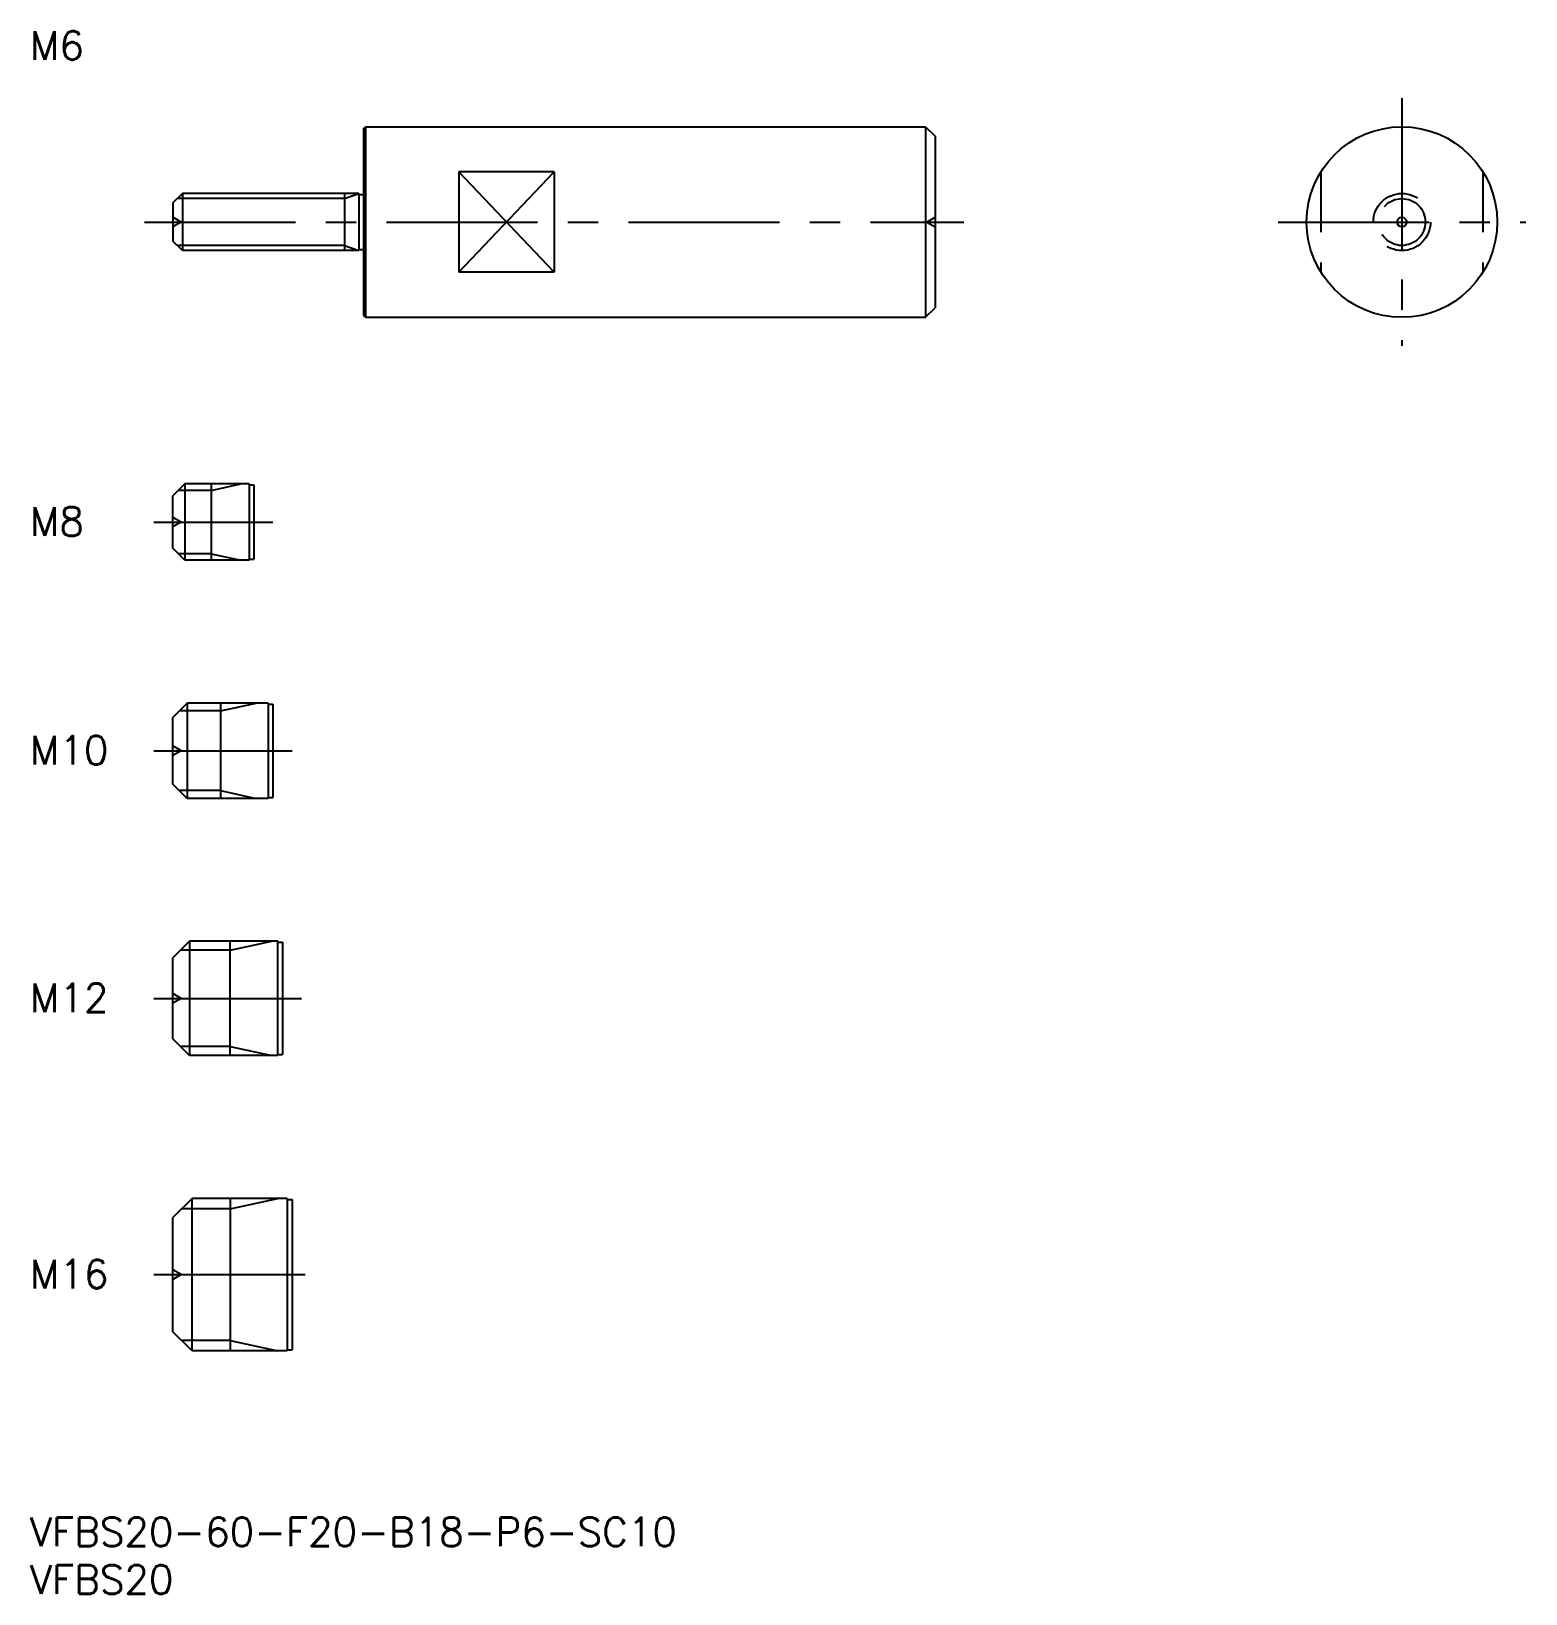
# Model space of a CAD drawing. Extents: x 0 to 157, y -8 to 156.
import ezdxf

# ---------------------------------------------------------------- set-up
doc = ezdxf.new("R2010")
doc.units = 0
doc.header["$LTSCALE"] = 0.5
doc.linetypes.add('CENTER', pattern=[50.8, 31.75, -6.35, 6.35, -6.35])
doc.linetypes.add('DASHED', pattern=[19.05, 12.7, -6.35])
for name, color, linetype in [('MSM_CENTER', 1, 'CENTER'), ('MSM_CONTINUOUS', 7, 'CONTINUOUS'), ('MSM_DASHED', 4, 'DASHED'), ('MSM_NARROW', 5, 'CONTINUOUS'), ('MSM_PART_NUMBER', 7, 'CONTINUOUS')]:
    doc.layers.add(name, color=color, linetype=linetype)
doc.styles.get("Standard").update_dxf_attribs({"font": 'txt.shx', "height": 1, "bigfont": 'bigfont.shx'})

# ---------------------------------------------------------------- blocks, each defined once
blk = doc.blocks.new('*U12')
at = {"layer": 'MSM_PART_NUMBER'}
blk.add_text('VFBS20-60-F20-B18-P6-SC10', height=3, dxfattribs=at).set_placement((0, -3))
blk = doc.blocks.new('*U13')
at = {"layer": 'MSM_PART_NUMBER'}
blk.add_text('VFBS20', height=3, dxfattribs=at).set_placement((0, -8))
blk = doc.blocks.new('*U14')
at = {"layer": 'MSM_PART_NUMBER'}
blk.add_text('M16', height=3, dxfattribs=at).set_placement((0, 24.06))
blk = doc.blocks.new('*U15')
at = {"layer": 'MSM_PART_NUMBER'}
blk.add_text('M12', height=3, dxfattribs=at).set_placement((0, 53.06))
blk = doc.blocks.new('*U16')
at = {"layer": 'MSM_PART_NUMBER'}
blk.add_text('M10', height=3, dxfattribs=at).set_placement((0, 79.06))
blk = doc.blocks.new('*U17')
at = {"layer": 'MSM_PART_NUMBER'}
blk.add_text('M8', height=3, dxfattribs=at).set_placement((0, 103.06))
blk = doc.blocks.new('*U18')
at = {"layer": 'MSM_PART_NUMBER'}
blk.add_text('M6', height=3, dxfattribs=at).set_placement((0, 153.03))

msp = doc.modelspace()

# ---------------------------------------------------------------- linework, layer by layer
at = {"layer": 'MSM_CENTER'}
for p, q in [((143.99, 149), (143.99, 123)), ((12, 136), (98, 136)), ((130.99, 136), (156.99, 136)), ((13, 104.5), (25.5, 104.5)), ((13, 80.5), (27.5, 80.5)), ((13, 54.5), (28.5, 54.5)), ((13, 25.5), (29.5, 25.5))]:
    msp.add_line(p, q, dxfattribs=at)
at = {"layer": 'MSM_CONTINUOUS'}
for p, q in [((35, 145.8), (35.2, 146)), ((35.2, 146), (94, 146)), ((35.2, 146), (35.2, 126)), ((94, 146), (94, 126)), ((94, 146), (95, 145)), ((35, 145.8), (35, 126.2)), ((95, 145), (95, 127)), ((45, 141.27), (45, 130.73)), ((55, 141.27), (45, 141.27)), ((55, 141.27), (55, 130.73)), ((16, 139), (15, 138)), ((15, 138), (15, 134)), ((34.5, 139), (16, 139)), ((16, 139), (16, 133)), ((33, 139), (33, 133)), ((34.5, 139), (34.5, 133)), ((34.5, 138.9), (35, 138.9)), ((16, 133), (15, 134)), ((34.5, 133), (16, 133)), ((34.5, 133.1), (35, 133.1)), ((55, 130.73), (45, 130.73)), ((94, 126), (95, 127)), ((35, 126.2), (35.2, 126)), ((35.2, 126), (94, 126)), ((16.25, 108.5), (15, 107.25)), ((23, 108.5), (16.25, 108.5)), ((16.25, 108.5), (16.25, 100.5)), ((19, 108.5), (19, 100.5)), ((23, 108.5), (23, 100.5)), ((23, 108.4), (23.5, 108.4)), ((23.5, 108.4), (23.5, 100.6)), ((15, 101.75), (15, 107.25)), ((16.25, 100.5), (15, 101.75)), ((23, 100.5), (16.25, 100.5)), ((23, 100.6), (23.5, 100.6)), ((16.5, 85.5), (15, 84)), ((25, 85.5), (16.5, 85.5)), ((16.5, 85.5), (16.5, 75.5)), ((20, 85.5), (20, 75.5)), ((25, 85.5), (25, 75.5)), ((25, 85.4), (25.5, 85.4)), ((25.5, 85.4), (25.5, 75.6)), ((15, 77), (15, 84)), ((16.5, 75.5), (15, 77)), ((25, 75.5), (16.5, 75.5)), ((25, 75.6), (25.5, 75.6)), ((16.75, 60.5), (15, 58.75)), ((26, 60.5), (16.75, 60.5)), ((16.75, 60.5), (16.75, 48.5)), ((21, 48.5), (21, 60.5)), ((26, 48.5), (26, 60.5)), ((26, 60.4), (26.5, 60.4)), ((26.5, 60.4), (26.5, 48.6)), ((15, 50.25), (15, 58.75)), ((16.75, 48.5), (15, 50.25)), ((26, 48.5), (16.75, 48.5)), ((26, 48.6), (26.5, 48.6)), ((17, 33.5), (15, 31.5)), ((27, 33.5), (17, 33.5)), ((17, 17.5), (17, 33.5)), ((21, 33.5), (21, 17.5)), ((27, 33.5), (27, 17.5)), ((27, 33.4), (27.5, 33.4)), ((27.5, 33.4), (27.5, 17.6)), ((15, 19.5), (15, 31.5)), ((17, 17.5), (15, 19.5)), ((27, 17.5), (17, 17.5)), ((27, 17.6), (27.5, 17.6))]:
    msp.add_line(p, q, dxfattribs=at)
for radius in [10, 0.5]:
    msp.add_circle((143.99, 136), radius, dxfattribs=at)
at = {"layer": 'MSM_DASHED'}
for p, q in [((135.49, 141.27), (135.49, 130.73)), ((152.49, 141.27), (152.49, 130.73)), ((15.87, 136), (15, 136.5)), ((94.13, 136), (95, 136.5)), ((15.87, 136), (15, 135.5)), ((94.13, 136), (95, 135.5)), ((15.87, 104.5), (15, 105)), ((15.87, 104.5), (15, 104)), ((15.87, 80.5), (15, 81)), ((15.87, 80.5), (15, 80)), ((15.87, 54.5), (15, 55)), ((15.87, 54.5), (15, 54)), ((15.87, 25.5), (15, 26)), ((15.87, 25.5), (15, 25))]:
    msp.add_line(p, q, dxfattribs=at)
for radius in [3, 2.46]:
    msp.add_circle((143.99, 136), radius, dxfattribs=at)
at = {"layer": 'MSM_NARROW'}
for p, q in [((45, 130.73), (55, 141.27)), ((55, 130.73), (45, 141.27)), ((33, 138.46), (15.46, 138.46)), ((33, 138.46), (34.5, 139)), ((33, 133.54), (15.46, 133.54)), ((33, 133.54), (34.5, 133)), ((19, 107.82), (22.12, 108.5)), ((19, 107.82), (15.57, 107.82)), ((19, 101.18), (15.57, 101.18)), ((19, 101.18), (22.12, 100.5)), ((20, 84.69), (23.75, 85.5)), ((20, 84.69), (15.69, 84.69)), ((20, 76.31), (15.69, 76.31)), ((20, 76.31), (23.75, 75.5)), ((21, 59.55), (15.8, 59.55)), ((21, 59.55), (25.38, 60.5)), ((21, 49.45), (15.8, 49.45)), ((21, 49.45), (25.38, 48.5)), ((21, 32.42), (26, 33.5)), ((21, 32.42), (15.92, 32.42)), ((21, 18.58), (15.92, 18.58)), ((21, 18.58), (26, 17.5))]:
    msp.add_line(p, q, dxfattribs=at)

# ---------------------------------------------------------------- block references
at = {"layer": 'MSM_CONTINUOUS'}
for name in ['*U18', '*U17', '*U16', '*U15', '*U14', '*U12', '*U13']:
    msp.add_blockref(name, (0, 0), dxfattribs=at)

doc.saveas('drawing.dxf')
